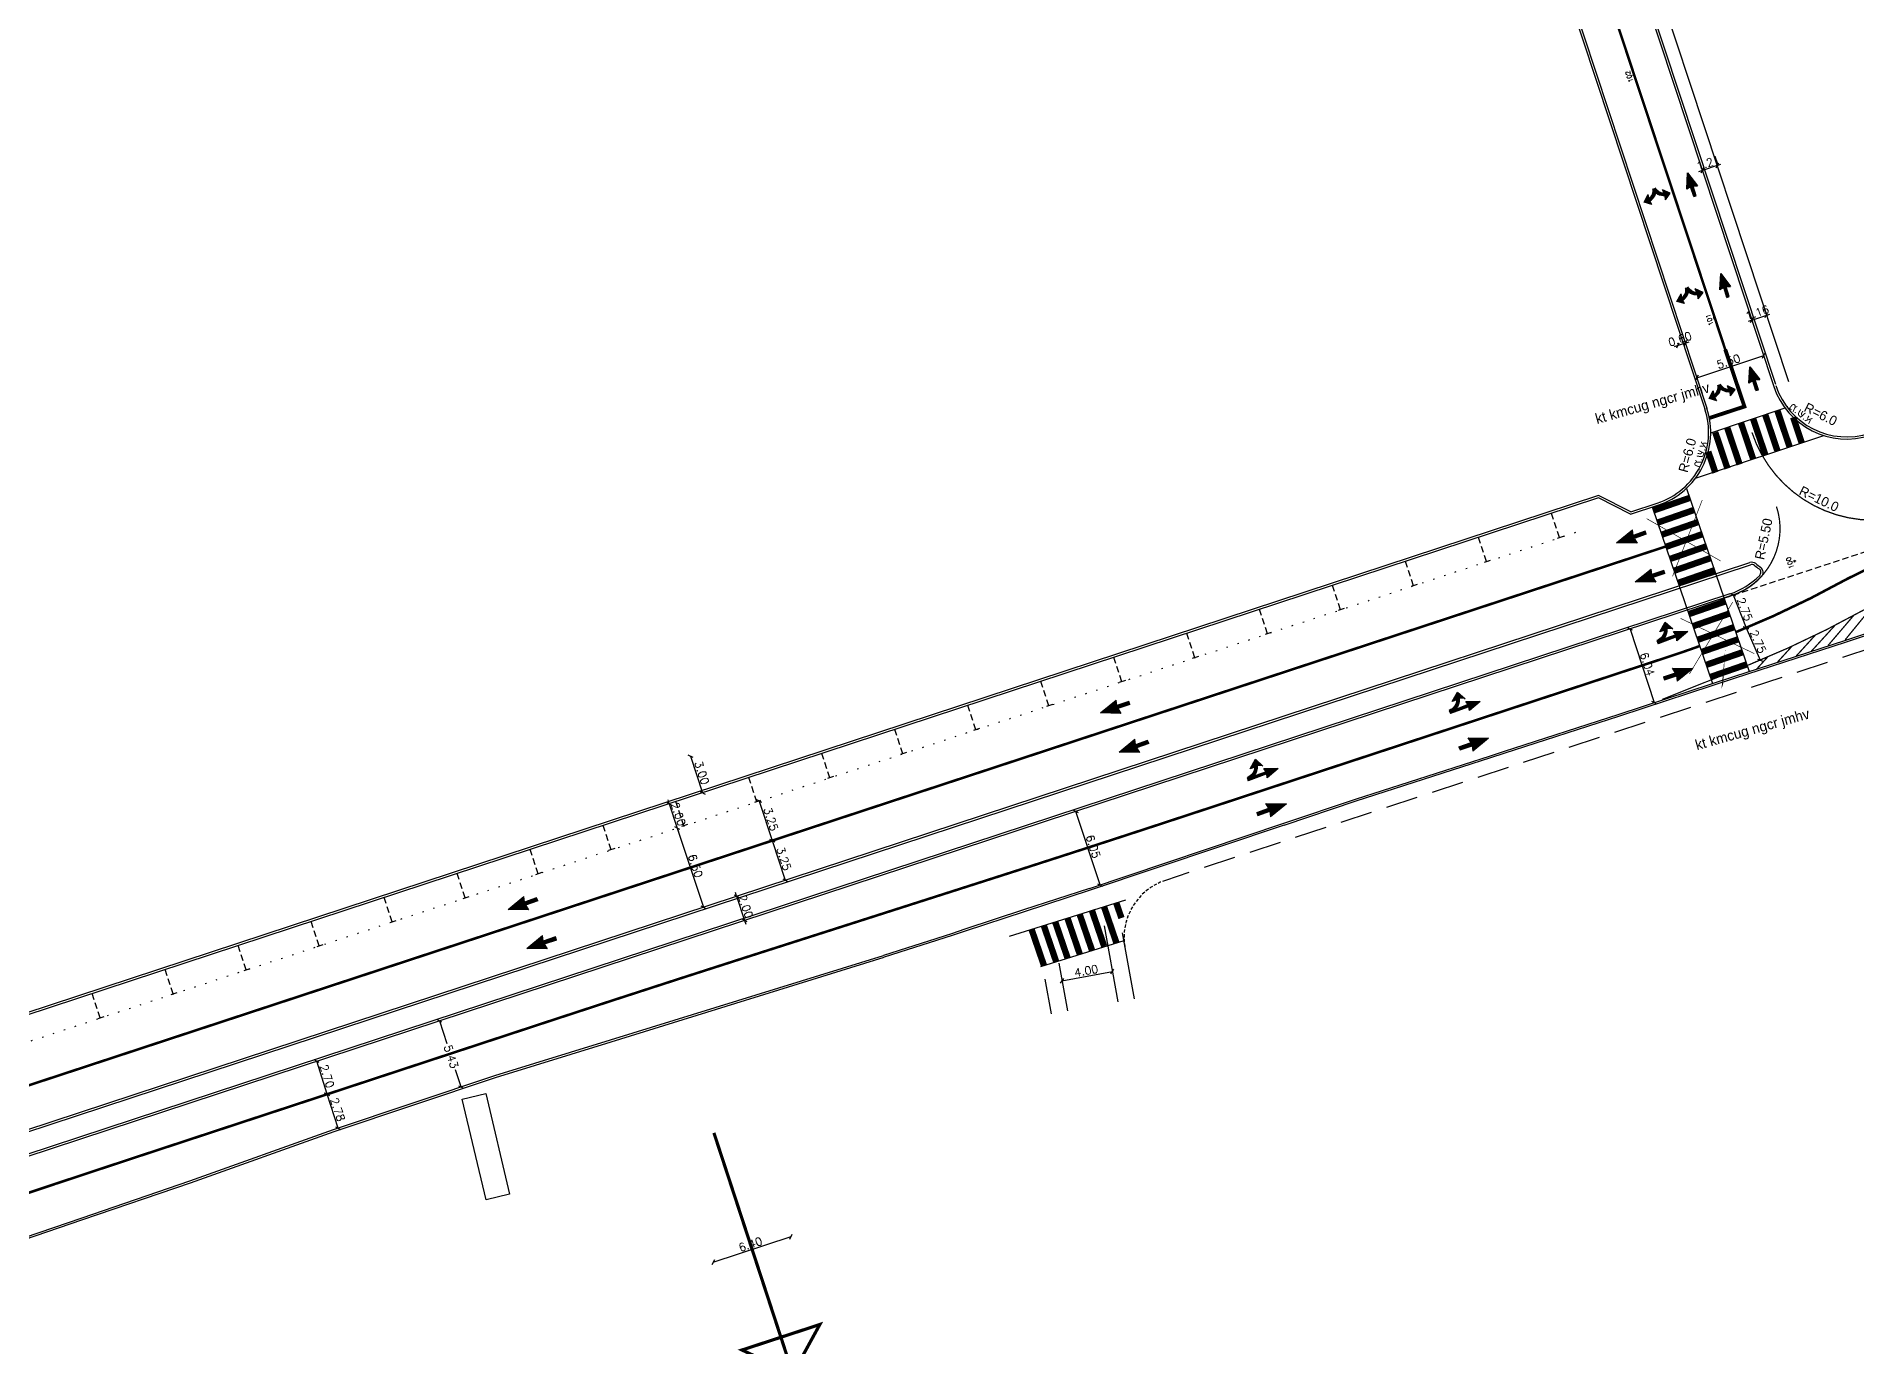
# Model space of a CAD drawing. Extents: x 183304 to 184528, y 666784 to 667526.
# Drawn here: x 183758.9 to 183901.1, y 667027.4 to 667129.7 of the extents above; entities that cross this region are included whole.
import ezdxf
from ezdxf.enums import TextEntityAlignment as Align

# ---------------------------------------------------------------- set-up
doc = ezdxf.new("R2010")
doc.units = 0
for name, pattern in [('1-1', [2, 1, -1]), ('1-2', [3, 1, -2]), ('DASHED', [0.75, 0.5, -0.25]), ('DOT2', [3.175, 0, -3.175])]:
    doc.linetypes.add(name, pattern=pattern)
for name, color, linetype in [('bl-tr-sign-7', 7, 'Continuous'), ('D-Cross', 151, 'Continuous'), ('D-D13', 7, 'Continuous'), ('D-Dim', 7, 'Continuous'), ('D-EV-INSIDE', 2, 'Continuous'), ('d-gova', 152, 'Continuous'), ('D-Kav-Parking', 9, 'DOT2'), ('D-L-OLD', 7, 'DASHED'), ('D-Nativ', 7, '1-1'), ('D-Paint', 7, 'Continuous'), ('D-Parking', 123, 'DASHED'), ('D-Road', 7, 'Continuous'), ('d-sdwlk', 7, 'Continuous'), ('D-Tamrur', 7, 'Continuous'), ('D-TEXT', 7, 'Continuous'), ('d-zeva1-2', 7, '1-2'), ('IDAN_POINTS', 7, 'Continuous'), ('IDAN_PTELEV', 7, 'Continuous'), ('IDAN_PTNUM', 7, 'Continuous'), ('Layer3', 3, 'Continuous'), ('NEW', 5, 'DASHED'), ('smr even safa', 1, 'Continuous'), ('TR-TXT', 2, 'Continuous'), ('zeva', 7, 'Continuous')]:
    doc.layers.add(name, color=color, linetype=linetype)
doc.styles.add('0-Techno', font='0-techno')
doc.styles.add('DDIM', font='heb.shx')
doc.styles.add('mirym', font='mirym.shx')
doc.styles.add('r', font='romand')
doc.styles.get("Standard").update_dxf_attribs({"font": 'romant.shx'})
doc.dimstyles.new('tik', dxfattribs={"dimscale": 1.25, "dimtxt": 0.5, "dimasz": 0.25, "dimexe": 0, "dimexo": 0, "dimgap": 0.09, "dimtad": 1, "dimzin": 0, "dimdsep": 46, "dimtxsty": 'r', "dimblk1": 'OBLIQUE', "dimblk2": 'OBLIQUE', "dimsah": 1, "dimcen": 0.09, "dimse1": 1, "dimse2": 1, "dimclrd": 256, "dimclrt": 256, "dimadec": 0, "dimazin": 0, "dimtfac": 1, "dimtix": 1, "dimtmove": 2, "dimatfit": 3, "dimldrblk": 'OBLIQUE', "dimfxl": 1, "dimtolj": 1, "dimtzin": 0, "dimarcsym": 0})

# ---------------------------------------------------------------- blocks, each defined once
blk = doc.blocks.new('_Oblique')
at = {"color": 0, "linetype": 'ByBlock', "lineweight": -2}
blk.add_line((-0.5, -0.5), (0.5, 0.5), dxfattribs=at)
blk = doc.blocks.new('*D26')
at = {"layer": 'D-Dim', "lineweight": -2, "ltscale": 0.5, "transparency": 16777216}
blk.add_line((183809.97, 667073.51), (183810.91, 667070.66), dxfattribs=at)
at = {"layer": 'DEFPOINTS', "color": 0, "ltscale": 0.5, "transparency": 16777216}
for p in [(183810.33, 667073.62), (183810.91, 667070.66), (183811.26, 667070.78)]:
    blk.add_point(p, dxfattribs=at)
at = {"layer": 'D-Dim', "lineweight": -2, "ltscale": 0.5, "transparency": 16777216, "xscale": 0.3125, "yscale": 0.3125, "zscale": 0.3125}
for p, rotation in [((183809.97, 667073.51), 108.2176838830575), ((183810.91, 667070.66), 288.2176838830575)]:
    blk.add_blockref('_Oblique', p, dxfattribs=dict(at, rotation=rotation))
at = {"layer": 'D-Dim', "ltscale": 0.5, "transparency": 16777216, "insert": (183810.85, 667072.22), "char_height": 0.625, "attachment_point": 5, "rotation": 288.2177, "style": 'r'}
blk.add_mtext('\\A1;3.00', dxfattribs=at)
blk = doc.blocks.new('*D27')
at = {"layer": 'D-Dim', "lineweight": -2, "ltscale": 0.5, "transparency": 16777216}
for p, q in [((183808.31, 667069.8), (183808.21, 667070.1)), ((183808.31, 667069.8), (183808.93, 667067.9)), ((183808.93, 667067.9), (183809.03, 667067.61))]:
    blk.add_line(p, q, dxfattribs=at)
at = {"layer": 'DEFPOINTS', "color": 0, "ltscale": 0.5, "transparency": 16777216}
for p in [(183811.26, 667070.78), (183808.93, 667067.9), (183808.93, 667067.9)]:
    blk.add_point(p, dxfattribs=at)
at = {"layer": 'D-Dim', "lineweight": -2, "ltscale": 0.5, "transparency": 16777216, "xscale": 0.3125, "yscale": 0.3125, "zscale": 0.3125}
for p, rotation in [((183808.31, 667069.8), 288.2176838829377), ((183808.93, 667067.9), 108.2176838829377)]:
    blk.add_blockref('_Oblique', p, dxfattribs=dict(at, rotation=rotation))
at = {"layer": 'D-Dim', "ltscale": 0.5, "transparency": 16777216, "insert": (183809.02, 667068.99), "char_height": 0.625, "attachment_point": 5, "rotation": 288.2177, "style": 'r'}
blk.add_mtext('\\A1;2.00', dxfattribs=at)
blk = doc.blocks.new('*D28')
at = {"layer": 'D-Dim', "lineweight": -2, "ltscale": 0.5, "transparency": 16777216}
blk.add_line((183808.93, 667067.9), (183810.97, 667061.73), dxfattribs=at)
at = {"layer": 'DEFPOINTS', "color": 0, "ltscale": 0.5, "transparency": 16777216}
for p in [(183808.93, 667067.9), (183813.57, 667062.59), (183810.97, 667061.73)]:
    blk.add_point(p, dxfattribs=at)
at = {"layer": 'D-Dim', "lineweight": -2, "ltscale": 0.5, "transparency": 16777216, "xscale": 0.3125, "yscale": 0.3125, "zscale": 0.3125}
for p, rotation in [((183808.93, 667067.9), 108.2176838829377), ((183810.97, 667061.73), 288.2176838829377)]:
    blk.add_blockref('_Oblique', p, dxfattribs=dict(at, rotation=rotation))
at = {"layer": 'D-Dim', "ltscale": 0.5, "transparency": 16777216, "insert": (183810.35, 667064.95), "char_height": 0.625, "attachment_point": 5, "rotation": 288.2177, "style": 'r'}
blk.add_mtext('\\A1;6.50', dxfattribs=at)
blk = doc.blocks.new('*D29')
at = {"layer": 'D-Dim', "lineweight": -2, "ltscale": 0.5, "transparency": 16777216}
for p, q in [((183813.57, 667062.59), (183813.47, 667062.88)), ((183813.57, 667062.59), (183814.19, 667060.69)), ((183814.19, 667060.69), (183814.29, 667060.39))]:
    blk.add_line(p, q, dxfattribs=at)
at = {"layer": 'DEFPOINTS', "color": 0, "ltscale": 0.5, "transparency": 16777216}
for p in [(183813.57, 667062.59), (183814.19, 667060.69), (183814.19, 667060.69)]:
    blk.add_point(p, dxfattribs=at)
at = {"layer": 'D-Dim', "lineweight": -2, "ltscale": 0.5, "transparency": 16777216, "xscale": 0.3125, "yscale": 0.3125, "zscale": 0.3125}
for p, rotation in [((183813.57, 667062.59), 288.2176838829377), ((183814.19, 667060.69), 108.2176838829377)]:
    blk.add_blockref('_Oblique', p, dxfattribs=dict(at, rotation=rotation))
at = {"layer": 'D-Dim', "ltscale": 0.5, "transparency": 16777216, "insert": (183814.28, 667061.77), "char_height": 0.625, "attachment_point": 5, "rotation": 288.2177, "style": 'r'}
blk.add_mtext('\\A1;2.00', dxfattribs=at)
blk = doc.blocks.new('pk1')
for p, q in [((-0.3, 2), (0.3, 2)), ((0, 2), (0, 0))]:
    blk.add_line(p, q)
blk = doc.blocks.new('*D53')
at = {"layer": 'D-Dim', "lineweight": -2, "transparency": 16777216}
blk.add_line((183815.34, 667070.01), (183816.35, 667066.92), dxfattribs=at)
at = {"layer": 'DEFPOINTS', "color": 0, "transparency": 16777216}
for p in [(183815.16, 667069.95), (183816.17, 667066.87), (183816.35, 667066.92)]:
    blk.add_point(p, dxfattribs=at)
at = {"layer": 'D-Dim', "lineweight": -2, "transparency": 16777216, "xscale": 0.3125, "yscale": 0.3125, "zscale": 0.3125}
for p, rotation in [((183815.34, 667070.01), 108.217683883021), ((183816.35, 667066.92), 288.217683883021)]:
    blk.add_blockref('_Oblique', p, dxfattribs=dict(at, rotation=rotation))
at = {"layer": 'D-Dim', "transparency": 16777216, "insert": (183816.25, 667068.6), "char_height": 0.625, "attachment_point": 5, "rotation": 288.2177, "style": 'r'}
blk.add_mtext('\\A1;3.25', dxfattribs=at)
blk = doc.blocks.new('DD-13RR')
at = {"layer": 'D-D13'}
for p, q in [((0, 0), (0.2, -0.52)), ((0, 0), (1, -0.53)), ((1, -0.53), (0.2, -1.45)), ((0.2, -0.9), (0.2, -1.45))]:
    blk.add_line(p, q, dxfattribs=at)
for centre, radius, start in [((0.68, -2.1), 1.65, 106.731), ((0.7, -2.1), 1.3, 112.6199)]:
    blk.add_arc(centre, radius, start, 180, dxfattribs=at)
for points in [[(0.2, -0.52), (0, 0), (1, -0.53)], [(-0.97, -1.96), (-0.58, -1.9), (-0.95, -1.84)], [(-0.6, -2), (-0.97, -1.96), (-0.58, -1.9)], [(-0.97, -2.1), (-0.6, -2), (-0.97, -1.96)], [(-0.6, -2.1), (-0.97, -2.1), (-0.6, -2)], [(-0.95, -1.84), (-0.57, -1.81), (-0.93, -1.74)], [(-0.58, -1.9), (-0.95, -1.84), (-0.57, -1.81)], [(-0.93, -1.74), (-0.54, -1.71), (-0.91, -1.63)], [(-0.57, -1.81), (-0.93, -1.74), (-0.54, -1.71)], [(-0.91, -1.63), (-0.54, -1.71), (-0.86, -1.49)], [(-0.86, -1.49), (-0.49, -1.58), (-0.81, -1.37)], [(-0.54, -1.71), (-0.86, -1.49), (-0.49, -1.58)], [(-0.81, -1.37), (-0.43, -1.46), (-0.73, -1.24)], [(-0.49, -1.58), (-0.81, -1.37), (-0.43, -1.46)], [(-0.73, -1.24), (-0.36, -1.34), (-0.62, -1.08)], [(-0.43, -1.46), (-0.73, -1.24), (-0.36, -1.34)], [(-0.62, -1.08), (-0.27, -1.24), (-0.51, -0.95)], [(-0.36, -1.34), (-0.62, -1.08), (-0.27, -1.24)], [(-0.51, -0.95), (-0.16, -1.13), (-0.36, -0.81)], [(-0.27, -1.24), (-0.51, -0.95), (-0.16, -1.13)], [(-0.36, -0.81), (-0.07, -1.05), (-0.24, -0.73)], [(-0.16, -1.13), (-0.36, -0.81), (-0.07, -1.05)], [(-0.24, -0.73), (0.02, -0.99), (-0.12, -0.65)], [(-0.07, -1.05), (-0.24, -0.73), (0.02, -0.99)], [(-0.12, -0.65), (0.13, -0.93), (0.04, -0.58)], [(0.02, -0.99), (-0.12, -0.65), (0.13, -0.93)], [(0.04, -0.58), (0.2, -0.9), (0.12, -0.55)], [(0.13, -0.93), (0.04, -0.58), (0.2, -0.9)], [(0.12, -0.55), (0.2, -0.9), (0.2, -0.52)], [(0.2, -0.9), (1, -0.53), (0.2, -0.52)], [(0.2, -0.9), (0.2, -1.45), (1, -0.53)]]:
    blk.add_solid(points, dxfattribs=at)
blk = doc.blocks.new('*D129')
at = {"layer": 'D-Dim', "lineweight": -2, "transparency": 16777216}
blk.add_line((183816.35, 667066.92), (183817.37, 667063.84), dxfattribs=at)
at = {"layer": 'DEFPOINTS', "color": 0, "transparency": 16777216}
for p in [(183816.17, 667066.87), (183817.19, 667063.78), (183817.37, 667063.84)]:
    blk.add_point(p, dxfattribs=at)
at = {"layer": 'D-Dim', "lineweight": -2, "transparency": 16777216, "xscale": 0.3125, "yscale": 0.3125, "zscale": 0.3125}
for p, rotation in [((183816.35, 667066.92), 108.217683883021), ((183817.37, 667063.84), 288.217683883021)]:
    blk.add_blockref('_Oblique', p, dxfattribs=dict(at, rotation=rotation))
at = {"layer": 'D-Dim', "transparency": 16777216, "insert": (183817.26, 667065.51), "char_height": 0.625, "attachment_point": 5, "rotation": 288.2177, "style": 'r'}
blk.add_mtext('\\A1;3.25', dxfattribs=at)
blk = doc.blocks.new('*D131')
at = {"layer": 'D-Dim', "lineweight": -2, "transparency": 16777216}
blk.add_line((183838.98, 667055.98), (183842.92, 667056.7), dxfattribs=at)
at = {"layer": 'DEFPOINTS', "color": 0, "transparency": 16777216}
for p in [(183842.87, 667056.99), (183842.92, 667056.7), (183838.93, 667056.28)]:
    blk.add_point(p, dxfattribs=at)
at = {"layer": 'D-Dim', "lineweight": -2, "transparency": 16777216, "xscale": 0.3125, "yscale": 0.3125, "zscale": 0.3125}
for p, rotation in [((183842.92, 667056.7), 10.26462219973034), ((183838.98, 667055.98), 190.2646221997304)]:
    blk.add_blockref('_Oblique', p, dxfattribs=dict(at, rotation=rotation))
at = {"layer": 'D-Dim', "transparency": 16777216, "insert": (183840.88, 667056.76), "char_height": 0.625, "attachment_point": 5, "rotation": 10.2646, "style": 'r'}
blk.add_mtext('\\A1;4.00', dxfattribs=at)
blk = doc.blocks.new('*D168')
at = {"layer": 'D-Dim', "lineweight": -2, "transparency": 16777216}
for p, q in [((183790.35, 667052.84), (183790.93, 667051.08)), ((183792.05, 667047.68), (183791.6, 667049.03))]:
    blk.add_line(p, q, dxfattribs=at)
at = {"layer": 'DEFPOINTS', "color": 0, "transparency": 16777216}
for p in [(183790.35, 667052.84), (183790.5, 667052.89), (183792.2, 667047.74)]:
    blk.add_point(p, dxfattribs=at)
at = {"layer": 'D-Dim', "lineweight": -2, "transparency": 16777216, "xscale": 0.3125, "yscale": 0.3125, "zscale": 0.3125}
for p, rotation in [((183790.35, 667052.84), 108.2176838820694), ((183792.05, 667047.68), 288.2176838820693)]:
    blk.add_blockref('_Oblique', p, dxfattribs=dict(at, rotation=rotation))
at = {"layer": 'D-Dim', "transparency": 16777216, "insert": (183791.27, 667050.05), "char_height": 0.625, "attachment_point": 5, "rotation": 288.2177, "style": 'r'}
blk.add_mtext('\\A1;5.43', dxfattribs=at)
blk = doc.blocks.new('*D173')
at = {"layer": 'D-Dim', "lineweight": -2, "transparency": 16777216}
blk.add_line((183841.97, 667063.46), (183840.07, 667069.2), dxfattribs=at)
at = {"layer": 'DEFPOINTS', "color": 0, "transparency": 16777216}
for p in [(183839.25, 667068.93), (183840.07, 667069.2), (183841.14, 667063.19)]:
    blk.add_point(p, dxfattribs=at)
at = {"layer": 'D-Dim', "lineweight": -2, "transparency": 16777216, "xscale": 0.3125, "yscale": 0.3125, "zscale": 0.3125}
for p, rotation in [((183840.07, 667069.2), 108.2176838826343), ((183841.97, 667063.46), 288.2176838826343)]:
    blk.add_blockref('_Oblique', p, dxfattribs=dict(at, rotation=rotation))
at = {"layer": 'D-Dim', "transparency": 16777216, "insert": (183841.42, 667066.46), "char_height": 0.625, "attachment_point": 5, "rotation": 288.2177, "style": 'r'}
blk.add_mtext('\\A1;6.05', dxfattribs=at)
blk = doc.blocks.new('DD-13SS')
at = {"layer": 'D-D13'}
for p, q in [((-0.55, -1.5), (0, 0)), ((0, 0), (0.55, -1.5)), ((-0.125, -1.4), (-0.55, -1.5)), ((-0.125, -2.4), (-0.125, -1.4)), ((0.125, -1.4), (0.55, -1.5)), ((0.125, -2.4), (0.125, -1.4)), ((-0.125, -2.4), (0.125, -2.4))]:
    blk.add_line(p, q, dxfattribs=at)
for points in [[(-0.125, -1.4), (-0.55, -1.5), (0, 0)], [(0.125, -1.4), (0, 0), (-0.125, -1.4)], [(0.55, -1.5), (0, 0), (0.125, -1.4)], [(-0.125, -2.4), (0.125, -1.4), (-0.125, -1.4)], [(0.125, -1.4), (-0.125, -2.4), (0.125, -2.4)]]:
    blk.add_solid(points, dxfattribs=at)
blk = doc.blocks.new('*D174')
at = {"layer": 'D-Dim', "lineweight": -2, "transparency": 16777216}
blk.add_line((183891.42, 667086.11), (183892.42, 667083.55), dxfattribs=at)
at = {"layer": 'DEFPOINTS', "color": 0, "transparency": 16777216}
for p in [(183891.3, 667086.06), (183892.3, 667083.5), (183892.42, 667083.55)]:
    blk.add_point(p, dxfattribs=at)
at = {"layer": 'D-Dim', "lineweight": -2, "transparency": 16777216, "xscale": 0.3125, "yscale": 0.3125, "zscale": 0.3125}
for p, rotation in [((183891.42, 667086.11), 111.2936602043386), ((183892.42, 667083.55), 291.2936602043386)]:
    blk.add_blockref('_Oblique', p, dxfattribs=dict(at, rotation=rotation))
at = {"layer": 'D-Dim', "transparency": 16777216, "insert": (183892.32, 667084.99), "char_height": 0.625, "attachment_point": 5, "rotation": 291.2937, "style": 'r'}
blk.add_mtext('\\A1;2.75', dxfattribs=at)
blk = doc.blocks.new('*D175')
at = {"layer": 'D-Dim', "lineweight": -2, "transparency": 16777216}
blk.add_line((183892.43, 667083.55), (183893.52, 667081.02), dxfattribs=at)
at = {"layer": 'DEFPOINTS', "color": 0, "transparency": 16777216}
for p in [(183892.43, 667083.55), (183893.52, 667081.02), (183893.52, 667081.02)]:
    blk.add_point(p, dxfattribs=at)
at = {"layer": 'D-Dim', "lineweight": -2, "transparency": 16777216, "xscale": 0.3125, "yscale": 0.3125, "zscale": 0.3125}
for p, rotation in [((183892.43, 667083.55), 113.2464765950172), ((183893.52, 667081.02), 293.2464765950172)]:
    blk.add_blockref('_Oblique', p, dxfattribs=dict(at, rotation=rotation))
at = {"layer": 'D-Dim', "transparency": 16777216, "insert": (183893.36, 667082.46), "char_height": 0.625, "attachment_point": 5, "rotation": 293.2465, "style": 'r'}
blk.add_mtext('\\A1;2.75', dxfattribs=at)
blk = doc.blocks.new('*D178')
at = {"layer": 'D-Dim', "lineweight": -2, "transparency": 16777216}
blk.add_line((183782.44, 667044.47), (183781.58, 667047.11), dxfattribs=at)
at = {"layer": 'DEFPOINTS', "color": 0, "transparency": 16777216}
for p in [(183781.21, 667046.99), (183781.58, 667047.11), (183782.08, 667044.35)]:
    blk.add_point(p, dxfattribs=at)
at = {"layer": 'D-Dim', "lineweight": -2, "transparency": 16777216, "xscale": 0.3125, "yscale": 0.3125, "zscale": 0.3125}
for p, rotation in [((183781.58, 667047.11), 108.2176838841906), ((183782.44, 667044.47), 288.2176838841905)]:
    blk.add_blockref('_Oblique', p, dxfattribs=dict(at, rotation=rotation))
at = {"layer": 'D-Dim', "transparency": 16777216, "insert": (183782.41, 667045.92), "char_height": 0.625, "attachment_point": 5, "rotation": 288.2177, "style": 'r'}
blk.add_mtext('\\A1;2.78', dxfattribs=at)
blk = doc.blocks.new('*D179')
at = {"layer": 'D-Dim', "lineweight": -2, "transparency": 16777216}
blk.add_line((183781.58, 667047.11), (183780.77, 667049.69), dxfattribs=at)
at = {"layer": 'DEFPOINTS', "color": 0, "transparency": 16777216}
for p in [(183780.77, 667049.69), (183780.77, 667049.69), (183781.58, 667047.11)]:
    blk.add_point(p, dxfattribs=at)
at = {"layer": 'D-Dim', "lineweight": -2, "transparency": 16777216, "xscale": 0.3125, "yscale": 0.3125, "zscale": 0.3125}
for p, rotation in [((183780.77, 667049.69), 107.4372803697324), ((183781.58, 667047.11), 287.4372803697324)]:
    blk.add_blockref('_Oblique', p, dxfattribs=dict(at, rotation=rotation))
at = {"layer": 'D-Dim', "transparency": 16777216, "insert": (183781.58, 667048.52), "char_height": 0.625, "attachment_point": 5, "rotation": 287.4373, "style": 'r'}
blk.add_mtext('\\A1;2.70', dxfattribs=at)
blk = doc.blocks.new('*D184')
at = {"layer": 'D-Dim', "lineweight": -2, "transparency": 16777216}
for p, q in [((183887.11, 667105.6), (183886.81, 667105.5)), ((183887.68, 667105.79), (183887.11, 667105.6)), ((183887.68, 667105.79), (183887.98, 667105.89))]:
    blk.add_line(p, q, dxfattribs=at)
at = {"layer": 'DEFPOINTS', "color": 0, "transparency": 16777216}
for p in [(183887.11, 667105.6), (183887.11, 667105.6), (183887.68, 667105.79)]:
    blk.add_point(p, dxfattribs=at)
at = {"layer": 'D-Dim', "lineweight": -2, "transparency": 16777216, "xscale": 0.3125, "yscale": 0.3125, "zscale": 0.3125}
for p, rotation in [((183887.11, 667105.6), 18.3844325371624), ((183887.68, 667105.79), 198.3844325371624)]:
    blk.add_blockref('_Oblique', p, dxfattribs=dict(at, rotation=rotation))
at = {"layer": 'D-Dim', "transparency": 16777216, "insert": (183887.26, 667106.1), "char_height": 0.625, "attachment_point": 5, "rotation": 18.3844, "style": 'r'}
blk.add_mtext('\\A1;0.60', dxfattribs=at)
blk = doc.blocks.new('*D185')
at = {"layer": 'D-Dim', "lineweight": -2, "transparency": 16777216}
for p, q in [((183892.88, 667107.58), (183893.98, 667107.95)), ((183893.98, 667107.95), (183894.27, 667108.05)), ((183892.88, 667107.58), (183892.58, 667107.48))]:
    blk.add_line(p, q, dxfattribs=at)
at = {"layer": 'DEFPOINTS', "color": 0, "transparency": 16777216}
for p in [(183893.98, 667107.95), (183893.98, 667107.95), (183892.88, 667107.58)]:
    blk.add_point(p, dxfattribs=at)
at = {"layer": 'D-Dim', "lineweight": -2, "transparency": 16777216, "xscale": 0.3125, "yscale": 0.3125, "zscale": 0.3125}
for p, rotation in [((183892.88, 667107.58), 18.71258228393823), ((183893.98, 667107.95), 198.7125822839382)]:
    blk.add_blockref('_Oblique', p, dxfattribs=dict(at, rotation=rotation))
at = {"layer": 'D-Dim', "transparency": 16777216, "insert": (183893.29, 667108.17), "char_height": 0.625, "attachment_point": 5, "rotation": 18.7126, "style": 'r'}
blk.add_mtext('\\A1;1.16', dxfattribs=at)
blk = doc.blocks.new('*D188')
at = {"layer": 'D-Dim', "lineweight": -2, "transparency": 16777216}
blk.add_line((183883.36, 667083.45), (183885.24, 667077.71), dxfattribs=at)
at = {"layer": 'DEFPOINTS', "color": 0, "transparency": 16777216}
for p in [(183880.9, 667082.64), (183882.78, 667076.9), (183885.24, 667077.71)]:
    blk.add_point(p, dxfattribs=at)
at = {"layer": 'D-Dim', "lineweight": -2, "transparency": 16777216, "xscale": 0.3125, "yscale": 0.3125, "zscale": 0.3125}
for p, rotation in [((183883.36, 667083.45), 108.1454948741566), ((183885.24, 667077.71), 288.1454948741566)]:
    blk.add_blockref('_Oblique', p, dxfattribs=dict(at, rotation=rotation))
at = {"layer": 'D-Dim', "transparency": 16777216, "insert": (183884.71, 667080.71), "char_height": 0.625, "attachment_point": 5, "rotation": 288.1455, "style": 'r'}
blk.add_mtext('\\A1;6.04', dxfattribs=at)
blk = doc.blocks.new('*D189')
at = {"layer": 'D-Dim', "lineweight": -2, "transparency": 16777216}
blk.add_line((183888.58, 667103.08), (183893.8, 667104.81), dxfattribs=at)
at = {"layer": 'DEFPOINTS', "color": 0, "transparency": 16777216}
for p in [(183893.8, 667104.81), (183893.82, 667104.75), (183888.6, 667103.02)]:
    blk.add_point(p, dxfattribs=at)
at = {"layer": 'D-Dim', "lineweight": -2, "transparency": 16777216, "xscale": 0.3125, "yscale": 0.3125, "zscale": 0.3125}
for p, rotation in [((183893.8, 667104.81), 18.29472528977034), ((183888.58, 667103.08), 198.2947252897703)]:
    blk.add_blockref('_Oblique', p, dxfattribs=dict(at, rotation=rotation))
at = {"layer": 'D-Dim', "transparency": 16777216, "insert": (183891.05, 667104.35), "char_height": 0.625, "attachment_point": 5, "rotation": 18.2947, "style": 'r'}
blk.add_mtext('\\A1;5.50', dxfattribs=at)
blk = doc.blocks.new('*D190')
at = {"layer": 'D-Dim', "lineweight": -2, "transparency": 16777216}
for p, q in [((183889.02, 667119.27), (183888.72, 667119.17)), ((183890.16, 667119.65), (183889.02, 667119.27)), ((183890.16, 667119.65), (183890.46, 667119.75))]:
    blk.add_line(p, q, dxfattribs=at)
at = {"layer": 'DEFPOINTS', "color": 0, "transparency": 16777216}
for p in [(183889.02, 667119.27), (183889.03, 667119.22), (183890.18, 667119.6)]:
    blk.add_point(p, dxfattribs=at)
at = {"layer": 'D-Dim', "lineweight": -2, "transparency": 16777216, "xscale": 0.3125, "yscale": 0.3125, "zscale": 0.3125}
for p, rotation in [((183889.02, 667119.27), 18.29472529005932), ((183890.16, 667119.65), 198.2947252900593)]:
    blk.add_blockref('_Oblique', p, dxfattribs=dict(at, rotation=rotation))
at = {"layer": 'D-Dim', "transparency": 16777216, "insert": (183889.46, 667119.86), "char_height": 0.625, "attachment_point": 5, "rotation": 18.2947, "style": 'r'}
blk.add_mtext('\\A1;1.21', dxfattribs=at)
blk = doc.blocks.new('IDAN_POINT')
at = {"layer": 'IDAN_POINTS'}
for p, q in [((-0.5, 0), (0.5, 0)), ((0, -0.5), (0, 0.5))]:
    blk.add_line(p, q, dxfattribs=at)
at = {"layer": 'IDAN_PTELEV'}
blk.add_attdef('IDAN_PTELEV', text='', height=1.8, dxfattribs=at).set_placement((0, -1), align=Align.TOP_CENTER)
at = {"layer": 'IDAN_PTNUM'}
blk.add_attdef('IDAN_PTNUM', text='', height=1.8, dxfattribs=at).set_placement((0, 1), align=Align.CENTER)
blk = doc.blocks.new('dd-13srr')
at = {"layer": 'D-D13'}
for p, q in [((0, 0), (-0.55, -1.5)), ((0.55, -1.5), (0, 0)), ((-0.55, -1.5), (-0.13, -1.4)), ((-0.13, -1.4), (-0.13, -3.6)), ((0.12, -1.4), (0.55, -1.5)), ((0.12, -1.4), (0.12, -2.72)), ((1.85, -2.02), (0.85, -1.5)), ((1.05, -2.95), (1.85, -2.02)), ((0.25, -3.6), (-0.13, -3.6)), ((1.05, -2.4), (1.05, -2.95))]:
    blk.add_line(p, q, dxfattribs=at)
blk.add_arc((1.55, -3.6), 1.3, 112.6199, 180, dxfattribs=at)
for points in [[(-0.13, -1.4), (-0.55, -1.5), (0, 0)], [(-0.13, -1.4), (0, 0), (0.12, -1.4)], [(0.12, -1.4), (0.55, -1.5), (0, 0)], [(-0.13, -3.6), (-0.13, -1.4), (0.12, -2.72)], [(0.12, -1.4), (0.12, -2.72), (-0.13, -1.4)], [(1.05, -2.02), (0.85, -1.5), (1.85, -2.02)], [(0.97, -2.05), (1.05, -2.4), (1.05, -2.02)], [(1.05, -2.4), (1.85, -2.02), (1.05, -2.02)], [(1.05, -2.4), (1.05, -2.95), (1.85, -2.02)], [(-0.13, -3.07), (-0.13, -2.72), (0.12, -2.72)], [(-0.13, -3.07), (0, -2.89), (0.01, -2.94)], [(-0.13, -3.07), (-0.05, -3.1), (0.01, -2.94)], [(-0.13, -3.07), (-0.05, -3.1), (-0.13, -3.26)], [(-0.1, -3.29), (-0.13, -3.26), (-0.05, -3.1)], [(-0.13, -3.37), (-0.1, -3.29), (-0.13, -3.26)], [(-0.13, -3.6), (-0.13, -3.37), (-0.1, -3.29)], [(-0.13, -3.6), (0.25, -3.5), (-0.12, -3.46)], [(-0.12, -3.46), (0.27, -3.4), (-0.1, -3.34)], [(0.25, -3.5), (-0.12, -3.46), (0.27, -3.4)], [(0.25, -3.6), (-0.13, -3.6), (0.25, -3.5)], [(-0.1, -3.34), (0.28, -3.31), (-0.08, -3.24)], [(0.27, -3.4), (-0.1, -3.34), (0.28, -3.31)], [(-0.08, -3.24), (0.31, -3.21), (-0.06, -3.13)], [(0.28, -3.31), (-0.08, -3.24), (0.31, -3.21)], [(-0.06, -3.13), (0.31, -3.21), (-0.01, -2.99)], [(-0.01, -2.99), (0.36, -3.08), (0.04, -2.87)], [(0.31, -3.21), (-0.01, -2.99), (0.36, -3.08)], [(0, -2.89), (0.06, -2.84), (0.12, -2.72)], [(0.01, -2.94), (0, -2.89), (0.06, -2.84)], [(0.04, -2.87), (0.42, -2.96), (0.12, -2.74)], [(0.36, -3.08), (0.04, -2.87), (0.42, -2.96)], [(0.12, -2.72), (0.13, -2.72), (0.06, -2.84)], [(0.12, -2.74), (0.49, -2.84), (0.23, -2.58)], [(0.42, -2.96), (0.12, -2.74), (0.49, -2.84)], [(0.23, -2.58), (0.58, -2.74), (0.34, -2.45)], [(0.49, -2.84), (0.23, -2.58), (0.58, -2.74)], [(0.34, -2.45), (0.69, -2.63), (0.49, -2.31)], [(0.58, -2.74), (0.34, -2.45), (0.69, -2.63)], [(0.49, -2.31), (0.78, -2.55), (0.61, -2.23)], [(0.69, -2.63), (0.49, -2.31), (0.78, -2.55)], [(0.61, -2.23), (0.87, -2.49), (0.73, -2.15)], [(0.78, -2.55), (0.61, -2.23), (0.87, -2.49)], [(0.73, -2.15), (0.98, -2.43), (0.89, -2.08)], [(0.87, -2.49), (0.73, -2.15), (0.98, -2.43)], [(0.89, -2.08), (1.05, -2.4), (0.97, -2.05)], [(0.98, -2.43), (0.89, -2.08), (1.05, -2.4)]]:
    blk.add_solid(points, dxfattribs=at)
blk = doc.blocks.new('*D501')
at = {"layer": 'D-Dim', "lineweight": -2, "transparency": 16777216}
blk.add_line((183811.74, 667033.99), (183817.82, 667035.99), dxfattribs=at)
at = {"layer": 'DEFPOINTS', "color": 0, "transparency": 16777216}
for p in [(183817.82, 667035.99), (183817.82, 667035.99), (183811.74, 667033.99)]:
    blk.add_point(p, dxfattribs=at)
at = {"layer": 'D-Dim', "lineweight": -2, "transparency": 16777216, "xscale": 0.3125, "yscale": 0.3125, "zscale": 0.3125}
for p, rotation in [((183817.82, 667035.99), 18.14652279654613), ((183811.74, 667033.99), 198.1465227965462)]:
    blk.add_blockref('_Oblique', p, dxfattribs=dict(at, rotation=rotation))
at = {"layer": 'D-Dim', "transparency": 16777216, "insert": (183814.65, 667035.39), "char_height": 0.625, "attachment_point": 5, "rotation": 18.1465, "style": 'r'}
blk.add_mtext('\\A1;6.40', dxfattribs=at)

msp = doc.modelspace()

# ---------------------------------------------------------------- linework, layer by layer
at = {"layer": 'bl-tr-sign-7'}
msp.add_line((183892.679, 667080.666), (183885.883, 667077.958), dxfattribs=at)
at = {"layer": 'D-Cross', "ltscale": 0.5, "const_width": 0.5}
for points in [[(183894.867, 667100.521), (183895.826, 667097.679)], [(183890.962, 667099.145), (183891.921, 667096.302)], [(183892.024, 667099.562), (183892.983, 667096.72)], [(183892.972, 667099.882), (183893.931, 667097.04)], [(183893.919, 667100.202), (183894.878, 667097.359)], [(183896.101, 667099.992), (183896.773, 667097.999)], [(183890.015, 667098.825), (183890.974, 667095.982)], [(183889.472, 667097.304), (183890.026, 667095.663)], [(183887.983, 667093.677), (183885.149, 667092.693)], [(183888.311, 667092.732), (183885.477, 667091.748)], [(183888.639, 667091.788), (183885.805, 667090.804)], [(183888.967, 667090.843), (183886.133, 667089.859)], [(183889.295, 667089.899), (183886.461, 667088.914)], [(183889.616, 667088.978), (183886.782, 667087.994)], [(183889.944, 667088.034), (183887.11, 667087.05)], [(183890.778, 667085.597), (183887.944, 667084.613)], [(183891.106, 667084.652), (183888.272, 667083.668)], [(183891.443, 667083.58), (183888.609, 667082.596)], [(183891.771, 667082.635), (183888.937, 667081.651)], [(183892.124, 667081.625), (183889.29, 667080.641)], [(183892.452, 667080.681), (183889.618, 667079.696)], [(183843.215, 667062.092), (183843.632, 667060.875)], [(183838.47, 667060.537), (183839.442, 667057.699)], [(183839.416, 667060.862), (183840.388, 667058.024)], [(183840.362, 667061.186), (183841.334, 667058.348)], [(183841.308, 667061.51), (183842.28, 667058.672)], [(183842.269, 667061.768), (183843.241, 667058.93)], [(183836.612, 667059.989), (183837.585, 667057.151)], [(183837.558, 667060.313), (183838.531, 667057.475)]]:
    msp.add_lwpolyline(points, dxfattribs=at)
at = {"layer": 'D-Dim'}
for p, q in [((183842.271, 667060.274), (183843.346, 667054.338)), ((183843.691, 667059.731), (183844.626, 667054.57)), ((183838.734, 667057.362), (183839.41, 667053.625)), ((183837.643, 667056.089), (183838.131, 667053.394))]:
    msp.add_line(p, q, dxfattribs=at)
msp.add_lwpolyline([(183792.14, 667046.738), (183793.979, 667047.17), (183795.839, 667039.312), (183794, 667038.877)], close=True, dxfattribs=at)
at = {"layer": 'D-EV-INSIDE'}
for p, q in [((183877.716, 667153.991), (183894.719, 667102.562)), ((183872.171, 667152.157), (183889.201, 667100.647)), ((183880.906, 667093.877), (183700.413, 667034.472)), ((183883.424, 667092.6), (183880.906, 667093.877)), ((183883.424, 667092.6), (183885.489, 667093.28)), ((183710.253, 667028.404), (183892.769, 667088.475)), ((183891.159, 667086.197), (183704.774, 667024.853))]:
    msp.add_line(p, q, dxfattribs=at)
for centre, radius, start, end in [((183900.289, 667104.288), 5.83, 198.29473, 288.21768), ((183883.666, 667098.817), 5.83, 288.21768, 18.29473), ((183892.872, 667088.161), 0.33, 52.32023, 108.21768), ((183902.958, 667101.22), 16.17, 232.32023, 233.9783), ((183893.254, 667087.875), 0.33, 315.42542, 53.9783), ((183889.336, 667091.735), 5.83, 288.21768, 315.42542)]:
    msp.add_arc(centre, radius, start, end, dxfattribs=at)
at = {"layer": 'd-gova', "const_width": 0.25, "flags": 128}
msp.add_lwpolyline([(183811.797, 667044.097), (183817.964, 667025.282)], dxfattribs=at)
at = {"layer": 'd-gova', "flags": 128}
msp.add_lwpolyline([(183813.989, 667027.136, 0.25, 0.25, 0), (183817.964, 667025.282, 0.25, 0.25, 0), (183820.07, 667029.129, 0.25, 0.25, 0), (183813.989, 667027.136, 0, 0, 0)], format="xyseb", dxfattribs=at)
at = {"layer": 'D-Kav-Parking', "ltscale": 0.25}
msp.add_line((183699.897, 667032.018), (183879.703, 667091.196), dxfattribs=at)
at = {"layer": 'D-L-OLD', "ltscale": 5}
msp.add_line((183934.389, 667092.561), (183847.066, 667063.821), dxfattribs=at)
at = {"layer": 'D-L-OLD', "ltscale": 0.5}
msp.add_arc((183848.535, 667059.356), 4.7, 108.21768, 190.26462, dxfattribs=at)
at = {"layer": 'D-Nativ', "const_width": 0.2}
msp.add_lwpolyline([(183890.8, 667105.279), (183874.944, 667153.074)], dxfattribs=at)
at = {"layer": 'D-Nativ'}
for points, const_width in [([(183892.885, 667098.808, 0.4035992), (183905.171, 667092.344)], 0.1), ([(183891.298, 667086.064, 0.4146074), (183894.8, 667093.015)], 0.1), ([(183909.607, 667090.501, 0.0905536), (183900.331, 667087.368, -0.0302396), (183891.609, 667083.199, -0.0302396)], 0.2)]:
    msp.add_lwpolyline(points, format="xyb", dxfattribs=dict(at, const_width=const_width))
at = {"layer": 'D-Nativ', "linetype": 'Continuous', "ltscale": 2, "const_width": 0.1}
msp.add_lwpolyline([(183892.642, 667080.651, 0.0302396), (183901.665, 667084.963)], format="xyb", dxfattribs=at)
at = {"layer": 'D-Nativ', "const_width": 0.2, "flags": 128}
msp.add_lwpolyline([(183888.806, 667082.123, -0.0074758), (183886.545, 667081.341), (183848.83, 667068.928, -0.0010847), (183840.582, 667066.233, -0.0010847)], format="xyb", dxfattribs=at)
at = {"layer": 'D-Paint', "ltscale": 0.5, "const_width": 0.3}
msp.add_lwpolyline([(183890.8, 667105.279), (183892.298, 667100.828), (183889.562, 667099.933)], dxfattribs=at)
at = {"layer": 'D-Road'}
for p, q in [((183877.555, 667153.937), (183894.592, 667102.405)), ((183878.694, 667154.314), (183895.732, 667102.782)), ((183872.333, 667152.211), (183889.363, 667100.701)), ((183880.892, 667093.693), (183700.533, 667034.332)), ((183883.41, 667092.416), (183880.892, 667093.693)), ((183883.41, 667092.416), (183885.542, 667093.118)), ((183710.199, 667028.565), (183892.716, 667088.636)), ((183891.298, 667086.064), (183704.827, 667024.692))]:
    msp.add_line(p, q, dxfattribs=at)
for points in [[(183841.141, 667063.187), (183856.308, 667068.28)], [(183856.355, 667068.138), (183841.188, 667063.044)], [(183803.721, 667051.361), (183825.047, 667057.956)], [(183803.766, 667051.217), (183825.092, 667057.813)]]:
    msp.add_lwpolyline(points, dxfattribs=at)
for centre, radius, start, end in [((183900.289, 667104.288), 6, 198.29473, 288.21768), ((183883.666, 667098.817), 6, 288.21768, 18.29473), ((183892.872, 667088.161), 0.5, 52.32023, 108.21768), ((183902.958, 667101.22), 16, 232.32023, 233.9783), ((183893.254, 667087.875), 0.5, 315.42542, 53.9783), ((183889.336, 667091.735), 6, 288.21768, 315.42542)]:
    msp.add_arc(centre, radius, start, end, dxfattribs=at)
at = {"layer": 'd-sdwlk'}
for p, q in [((183889.666, 667098.786), (183895.469, 667100.715)), ((183888.474, 667095.228), (183898.5, 667098.561)), ((183887.762, 667094.433), (183892.659, 667080.133)), ((183885.109, 667092.922), (183889.807, 667079.201))]:
    msp.add_line(p, q, dxfattribs=at)
for points in [[(183834.891, 667059.464), (183843.984, 667062.308)], [(183837.34, 667057.086), (183843.846, 667059.121)]]:
    msp.add_lwpolyline(points, dxfattribs=at)
at = {"layer": 'D-TEXT'}
for points in [[(183886.828, 667090.892, 0, 0.1, 0), (183886.131, 667091.869, 0, 0, 0), (183880.972, 667099.108, 0, 0, 0), (183870.587, 667096.066, 0, 0, 0)], [(183890.806, 667081.948, 0, 0.1, 0), (183890.572, 667078.959, 0, 0, 0), (183888.781, 667073.628, 0, 0, 0), (183878.397, 667070.586, 0, 0, 0)]]:
    msp.add_lwpolyline(points, format="xyseb", dxfattribs=at)
at = {"layer": 'D-TEXT', "const_width": 0.05}
for points in [[(183889.005, 667093.535), (183886.684, 667087.57)], [(183884.662, 667092.073), (183890.44, 667088.765)], [(183891.382, 667085.556), (183888.003, 667079.946)], [(183887.314, 667084.278), (183893.064, 667081.534)]]:
    msp.add_lwpolyline(points, dxfattribs=at)
at = {"layer": 'd-zeva1-2', "const_width": 0.2, "flags": 128}
msp.add_lwpolyline([(183888.774, 667090.76), (183743.896, 667043.077)], dxfattribs=at)
at = {"layer": 'd-zeva1-2', "flags": 128}
msp.add_lwpolyline([(183840.582, 667066.233, 0.2, 0.2, -0.0009731), (183833.172, 667063.846, 0.2, 0.2, 0), (183814.137, 667057.755, 0.2, 0.2, 0.0020578), (183798.479, 667052.673, 0.2, 0.2, 0), (183766.283, 667042.076, 0.2, 0.2, 0.0023315), (183748.593, 667036.162, 0.2, 0.2, 0), (183726.963, 667028.819, 0.2, 0.2, 0), (183724.775, 667028.099, 0.2, 0.2, 0.0089529), (183707.871, 667022.198, 0.2, 0.2, 0), (183707.077, 667021.904, 0, 0, 0)], format="xyseb", dxfattribs=at)
at = {"layer": 'NEW'}
msp.add_line((183890.696, 667085.866), (183923.52, 667096.669), dxfattribs=at)
at = {"layer": 'smr even safa'}
for points in [[(183856.308, 667068.28), (183861.916, 667070.164), (183872.448, 667073.55), (183873.476, 667073.887), (183882.506, 667076.808), (183891.545, 667079.771), (183900.136, 667082.563), (183906.778, 667084.77)], [(183856.355, 667068.138), (183861.963, 667070.021), (183872.495, 667073.407), (183873.523, 667073.744), (183882.552, 667076.665), (183891.592, 667079.628), (183900.183, 667082.421), (183906.826, 667084.628)], [(183841.141, 667063.187), (183835.988, 667061.51), (183831.389, 667059.999), (183830.354, 667059.653), (183825.047, 667057.956)], [(183841.188, 667063.044), (183836.034, 667061.367), (183831.436, 667059.856), (183830.4, 667059.51), (183825.092, 667057.813)], [(183694.419, 667014.157), (183697.779, 667015.781), (183698.521, 667015.755), (183701.699, 667016.86), (183702.475, 667017.504), (183710.389, 667020.172), (183716.863, 667022.317), (183728.016, 667026.02), (183746.773, 667032.12), (183762.449, 667037.473), (183770.864, 667040.342), (183782.077, 667044.347), (183794.683, 667048.567), (183803.721, 667051.361)], [(183694.484, 667014.022), (183697.811, 667015.63), (183698.544, 667015.605), (183701.774, 667016.727), (183702.549, 667017.371), (183710.437, 667020.029), (183716.91, 667022.174), (183728.063, 667025.878), (183746.82, 667031.978), (183762.498, 667037.331), (183770.914, 667040.201), (183782.126, 667044.206), (183794.729, 667048.424), (183803.766, 667051.217)]]:
    msp.add_lwpolyline(points, dxfattribs=at)
at = {"layer": 'zeva', "const_width": 0.1}
for points in [[(183902.369, 667085.304), (183900.157, 667082.596)], [(183899.375, 667083.74), (183897.524, 667081.714)], [(183900.828, 667084.506), (183898.824, 667082.158)], [(183896.016, 667082.108), (183894.867, 667080.85)], [(183897.826, 667082.964), (183896.329, 667081.326)], [(183894.112, 667081.264), (183893.256, 667080.327)]]:
    msp.add_lwpolyline(points, dxfattribs=at)

# ---------------------------------------------------------------- block references
at = {"layer": 'D-Parking', "rotation": 198.2176838855843}
for p in [(183877.225, 667092.486), (183871.526, 667090.611), (183865.827, 667088.735), (183860.128, 667086.859), (183854.428, 667084.983), (183848.729, 667083.108), (183843.03, 667081.232), (183837.331, 667079.356), (183831.631, 667077.48), (183825.932, 667075.604), (183820.233, 667073.729), (183814.534, 667071.853), (183808.834, 667069.977), (183803.135, 667068.101), (183797.436, 667066.226), (183791.737, 667064.35), (183786.037, 667062.474), (183780.338, 667060.598), (183774.639, 667058.723), (183768.94, 667056.847), (183763.24, 667054.971)]:
    msp.add_blockref('pk1', p, dxfattribs=at)
at = {"layer": 'D-Road', "ltscale": 0.5, "xscale": -0.7, "yscale": 0.7, "rotation": 290.1099773945671}
for p in [(183887.882, 667083.257), (183871.664, 667077.8), (183855.875, 667072.549)]:
    msp.add_blockref('dd-13srr', p, dxfattribs=at)
at = {"layer": 'D-Tamrur'}
for name, p, xscale, yscale, zscale, rotation in [('DD-13SS', (183887.853, 667119.087), 0.8, 0.8, 0.8, 17.43338421153372), ('DD-13RR', (183885.066, 667116.61), 0.5599999999999999, 0.5599999999999999, 0.5599999999999999, 191.9014933298215), ('DD-13RR', (183886.121, 667116.981), -0.5599999999999999, 0.5599999999999999, 0.5599999999999999, 204.4566794586266), ('DD-13RR', (183888.681, 667109.239), -0.5599999999999999, 0.5599999999999999, 0.5599999999999999, 204.4566794586266), ('DD-13SS', (183890.442, 667111.217), 0.8, 0.8, 0.8, 17.43338421153372), ('DD-13RR', (183887.625, 667108.868), 0.5599999999999999, 0.5599999999999999, 0.5599999999999999, 191.9014933298215), ('DD-13SS', (183892.714, 667103.94), 0.8, 0.8, 0.8, 17.43338421153372), ('DD-13RR', (183890.14, 667101.285), 0.5599999999999999, 0.5599999999999999, 0.5599999999999999, 191.9014933298215), ('DD-13RR', (183891.196, 667101.656), -0.5599999999999999, 0.5599999999999999, 0.5599999999999999, 204.4566794586266)]:
    msp.add_blockref(name, p, dxfattribs=dict(at, xscale=xscale, yscale=yscale, zscale=zscale, rotation=rotation))
for p, rotation in [((183882.312, 667090.181), 109.1214314339983), ((183883.772, 667087.126), 109.1214314339983), ((183888.276, 667080.377), 289.1214314339982), ((183841.989, 667076.891), 109.1214314339983), ((183843.45, 667073.836), 109.1214314339983), ((183872.306, 667074.915), 289.1214314339982), ((183856.512, 667069.788), 289.1214314339982), ((183795.721, 667061.547), 109.1214314339983), ((183797.182, 667058.491), 109.1214314339983)]:
    msp.add_blockref('DD-13SS', p, dxfattribs=dict(at, rotation=rotation))
at = {"layer": 'Layer3', "xscale": 0.2, "yscale": 0.2, "zscale": 0.2, "rotation": 108.2947252893975}
for p, values in [((183883.659, 667126.713), {'IDAN_PTNUM': '102'}), ((183889.937, 667107.724), {'IDAN_PTNUM': '101'}), ((183896.215, 667088.735), {'IDAN_PTNUM': '100'})]:
    msp.add_blockref('IDAN_POINT', p, dxfattribs=at).add_auto_attribs(values)

# ---------------------------------------------------------------- texts
at = {"layer": 'D-Dim', "style": 'DDIM'}
for s, rotation, p in [('R=6.0', 333.39465, (183896.877, 667100.499)), ('R=6.0', 74.80298, (183887.847, 667095.618)), ('R=10.0', 334.43858, (183896.495, 667093.981)), ('R=5.50', 78.04601, (183893.827, 667088.812))]:
    msp.add_text(s, height=0.75, rotation=rotation, dxfattribs=at).set_placement(p)
at = {"layer": 'D-TEXT', "style": 'mirym'}
for p in [(183880.781, 667099.462), (183888.591, 667073.983)]:
    msp.add_text('kt kmcug ngcr jmhv', height=0.8, rotation=15.78619, dxfattribs=at).set_placement(p)
at = {"layer": 'TR-TXT', "style": '0-Techno', "text_generation_flag": 2}
for rotation, p in [(321.87148, (183895.54, 667100.858)), (73.40553, (183888.767, 667095.795))]:
    msp.add_text('א.ש.מ.', height=0.6, rotation=rotation, dxfattribs=at).set_placement(p, align=Align.RIGHT)

# ---------------------------------------------------------------- dimensions: what is measured, and where the dimension line sits
at = {"layer": 'D-Dim'}
for p1, p2, distance, picture, middle in [((183890.177, 667119.601), (183889.032, 667119.223), -0.049, '*D190', (183889.455, 667119.862)), ((183892.881, 667107.581), (183893.978, 667107.953), 0, '*D185', (183893.293, 667108.169)), ((183887.679, 667105.793), (183887.106, 667105.602), 0.001, '*D184', (183887.259, 667106.1)), ((183888.596, 667103.019), (183893.818, 667104.746), 0.063, '*D189', (183891.054, 667104.346)), ((183891.298, 667086.064), (183892.297, 667083.501), 0.136, '*D174', (183892.32, 667084.986)), ((183880.903, 667082.643), (183882.785, 667076.9), 2.588, '*D188', (183884.707, 667080.709)), ((183892.432, 667083.551), (183893.518, 667081.024), -0.001, '*D175', (183893.364, 667082.455)), ((183815.159, 667069.953), (183816.175, 667066.866), 0.186, '*D53', (183816.247, 667068.601)), ((183841.141, 667063.187), (183839.25, 667068.934), -0.868, '*D173', (183841.423, 667066.464)), ((183816.175, 667066.866), (183817.191, 667063.779), 0.186, '*D129', (183817.263, 667065.514)), ((183838.93, 667056.28), (183842.866, 667056.993), -0.302, '*D131', (183840.876, 667056.757)), ((183781.576, 667047.109), (183780.767, 667049.685), 0, '*D179', (183781.577, 667048.525)), ((183782.077, 667044.347), (183781.208, 667046.988), -0.387, '*D178', (183782.414, 667045.922))]:
    dim = msp.add_aligned_dim(p1=p1, p2=p2, distance=distance, dimstyle='tik', dxfattribs=at)
    dim.commit()
    dim.dimension.update_dxf_attribs({"geometry": picture, "text_midpoint": middle})
at = {"layer": 'D-Dim', "ltscale": 0.5}
dim = msp.add_aligned_dim(p1=(183810.326, 667073.623), p2=(183811.263, 667070.777), distance=-0.371, dimstyle='tik', dxfattribs=at)
dim.commit()
dim.dimension.update_dxf_attribs({"geometry": '*D26', "text_midpoint": (183810.846, 667072.217)})
for base, p1, p2, picture, middle in [((183808.933, 667067.904), (183811.263, 667070.777), (183808.933, 667067.904), '*D27', (183809.024, 667068.987)), ((183810.965, 667061.73), (183808.933, 667067.904), (183813.568, 667062.587), '*D28', (183810.353, 667064.95)), ((183814.193, 667060.687), (183813.568, 667062.587), (183814.193, 667060.687), '*D29', (183814.284, 667061.77))]:
    dim = msp.add_linear_dim(base=base, p1=p1, p2=p2, angle=108.21768, dimstyle='tik', dxfattribs=at)
    dim.commit()
    dim.dimension.update_dxf_attribs({"geometry": picture, "text_midpoint": middle})
at = {"layer": 'D-Dim', "color": 1}
dim = msp.add_linear_dim(base=(183790.349, 667052.839), p1=(183792.201, 667047.736), p2=(183790.504, 667052.89), angle=108.21768, dimstyle='tik', dxfattribs=at)
dim.commit()
dim.dimension.update_dxf_attribs({"geometry": '*D168', "text_midpoint": (183791.266, 667050.054), "dimtype": 161})
at = {"layer": 'D-Dim'}
dim = msp.add_linear_dim(base=(183817.823, 667035.987), p1=(183811.741, 667033.994), p2=(183817.823, 667035.987), angle=198.14652, dimstyle='tik', dxfattribs=at)
dim.commit()
dim.dimension.update_dxf_attribs({"geometry": '*D501', "text_midpoint": (183814.649, 667035.394)})

doc.saveas('drawing.dxf')
